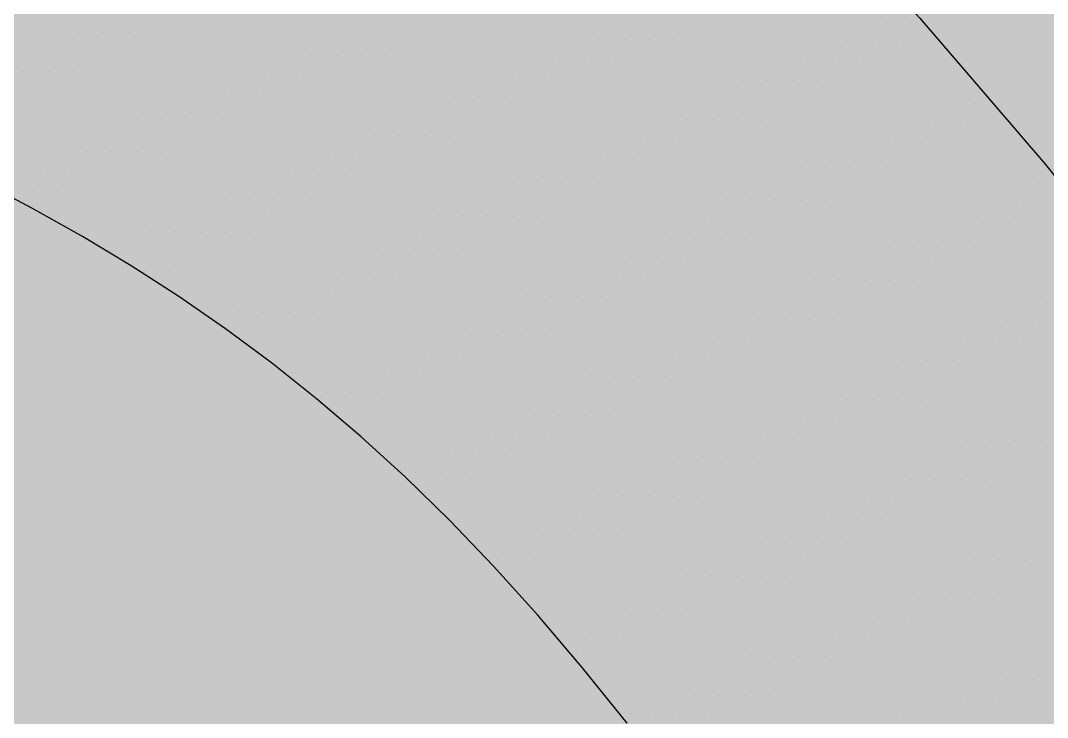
# Model space of a CAD drawing. Header units: millimetres. Extents: x -335 to 64136, y 248 to 109842.
# Drawn here: x 62518.278 to 62519.454, y 108436.953 to 108437.751 of the extents above; entities that cross this region are included whole.
import ezdxf

# ---------------------------------------------------------------- set-up
doc = ezdxf.new("R2010")
doc.units = ezdxf.units.MM
doc.header["$MEASUREMENT"] = 0
for name, color, linetype in [('colore lago', 131, 'Continuous'), ('LIN010CO', 2, 'Continuous'), ('LIN018CO', 6, 'Continuous')]:
    doc.layers.add(name, color=color, linetype=linetype)

# ---------------------------------------------------------------- blocks, each defined once
blk = doc.blocks.new('*X22')
at = {"color": 0}
for p, q in [((261.96925, 628.4849), (261.96925, 628.4849)), ((261.9756, 628.4849), (261.9756, 628.4849)), ((261.98195, 628.4849), (261.98195, 628.4849)), ((261.9883, 628.4849), (261.9883, 628.4849)), ((261.953375, 628.47855), (261.953375, 628.47855)), ((261.959725, 628.47855), (261.959725, 628.47855)), ((261.966075, 628.47855), (261.966075, 628.47855)), ((261.972425, 628.47855), (261.972425, 628.47855)), ((261.978775, 628.47855), (261.978775, 628.47855)), ((261.985125, 628.47855), (261.985125, 628.47855)), ((261.991475, 628.47855), (261.991475, 628.47855)), ((261.997825, 628.47855), (261.997825, 628.47855)), ((262.004175, 628.47855), (262.004175, 628.47855)), ((262.010525, 628.47855), (262.010525, 628.47855)), ((261.9375, 628.4722), (261.9375, 628.4722)), ((261.94385, 628.4722), (261.94385, 628.4722)), ((261.9502, 628.4722), (261.9502, 628.4722)), ((261.95655, 628.4722), (261.95655, 628.4722)), ((261.9629, 628.4722), (261.9629, 628.4722)), ((261.96925, 628.4722), (261.96925, 628.4722)), ((261.9756, 628.4722), (261.9756, 628.4722)), ((261.98195, 628.4722), (261.98195, 628.4722)), ((261.9883, 628.4722), (261.9883, 628.4722)), ((261.99465, 628.4722), (261.99465, 628.4722)), ((262.001, 628.4722), (262.001, 628.4722)), ((262.00735, 628.4722), (262.00735, 628.4722)), ((262.0137, 628.4722), (262.0137, 628.4722)), ((262.02005, 628.4722), (262.02005, 628.4722)), ((262.0264, 628.4722), (262.0264, 628.4722)), ((261.927975, 628.46585), (261.927975, 628.46585)), ((261.934325, 628.46585), (261.934325, 628.46585)), ((261.940675, 628.46585), (261.940675, 628.46585)), ((261.947025, 628.46585), (261.947025, 628.46585)), ((261.953375, 628.46585), (261.953375, 628.46585)), ((261.959725, 628.46585), (261.959725, 628.46585)), ((261.966075, 628.46585), (261.966075, 628.46585)), ((261.972425, 628.46585), (261.972425, 628.46585)), ((261.978775, 628.46585), (261.978775, 628.46585)), ((261.985125, 628.46585), (261.985125, 628.46585)), ((261.991475, 628.46585), (261.991475, 628.46585)), ((261.997825, 628.46585), (261.997825, 628.46585)), ((262.004175, 628.46585), (262.004175, 628.46585)), ((262.010525, 628.46585), (262.010525, 628.46585)), ((262.016875, 628.46585), (262.016875, 628.46585)), ((262.023225, 628.46585), (262.023225, 628.46585)), ((262.029575, 628.46585), (262.029575, 628.46585)), ((261.9121, 628.4595), (261.9121, 628.4595)), ((261.91845, 628.4595), (261.91845, 628.4595)), ((261.9248, 628.4595), (261.9248, 628.4595)), ((261.93115, 628.4595), (261.93115, 628.4595)), ((261.9375, 628.4595), (261.9375, 628.4595)), ((261.94385, 628.4595), (261.94385, 628.4595)), ((261.9502, 628.4595), (261.9502, 628.4595)), ((261.95655, 628.4595), (261.95655, 628.4595)), ((261.9629, 628.4595), (261.9629, 628.4595)), ((261.96925, 628.4595), (261.96925, 628.4595)), ((261.9756, 628.4595), (261.9756, 628.4595)), ((261.98195, 628.4595), (261.98195, 628.4595)), ((261.9883, 628.4595), (261.9883, 628.4595)), ((261.99465, 628.4595), (261.99465, 628.4595)), ((262.001, 628.4595), (262.001, 628.4595)), ((262.00735, 628.4595), (262.00735, 628.4595)), ((262.0137, 628.4595), (262.0137, 628.4595)), ((262.02005, 628.4595), (262.02005, 628.4595)), ((262.0264, 628.4595), (262.0264, 628.4595)), ((262.03275, 628.4595), (262.03275, 628.4595)), ((261.902575, 628.45315), (261.902575, 628.45315)), ((261.908925, 628.45315), (261.908925, 628.45315)), ((261.915275, 628.45315), (261.915275, 628.45315)), ((261.921625, 628.45315), (261.921625, 628.45315)), ((261.927975, 628.45315), (261.927975, 628.45315)), ((261.934325, 628.45315), (261.934325, 628.45315)), ((261.940675, 628.45315), (261.940675, 628.45315)), ((261.947025, 628.45315), (261.947025, 628.45315)), ((261.953375, 628.45315), (261.953375, 628.45315)), ((261.959725, 628.45315), (261.959725, 628.45315)), ((261.966075, 628.45315), (261.966075, 628.45315)), ((261.972425, 628.45315), (261.972425, 628.45315)), ((261.978775, 628.45315), (261.978775, 628.45315)), ((261.985125, 628.45315), (261.985125, 628.45315)), ((261.991475, 628.45315), (261.991475, 628.45315)), ((261.997825, 628.45315), (261.997825, 628.45315)), ((262.004175, 628.45315), (262.004175, 628.45315)), ((262.010525, 628.45315), (262.010525, 628.45315)), ((262.016875, 628.45315), (262.016875, 628.45315)), ((262.023225, 628.45315), (262.023225, 628.45315)), ((262.029575, 628.45315), (262.029575, 628.45315)), ((262.035925, 628.45315), (262.035925, 628.45315)), ((261.8867, 628.4468), (261.8867, 628.4468)), ((261.89305, 628.4468), (261.89305, 628.4468)), ((261.8994, 628.4468), (261.8994, 628.4468)), ((261.90575, 628.4468), (261.90575, 628.4468)), ((261.9121, 628.4468), (261.9121, 628.4468)), ((261.91845, 628.4468), (261.91845, 628.4468)), ((261.9248, 628.4468), (261.9248, 628.4468)), ((261.93115, 628.4468), (261.93115, 628.4468)), ((261.9375, 628.4468), (261.9375, 628.4468)), ((261.94385, 628.4468), (261.94385, 628.4468)), ((261.9502, 628.4468), (261.9502, 628.4468)), ((261.95655, 628.4468), (261.95655, 628.4468)), ((261.9629, 628.4468), (261.9629, 628.4468)), ((261.96925, 628.4468), (261.96925, 628.4468)), ((261.9756, 628.4468), (261.9756, 628.4468)), ((261.98195, 628.4468), (261.98195, 628.4468)), ((261.9883, 628.4468), (261.9883, 628.4468)), ((261.99465, 628.4468), (261.99465, 628.4468)), ((262.001, 628.4468), (262.001, 628.4468)), ((262.00735, 628.4468), (262.00735, 628.4468)), ((262.0137, 628.4468), (262.0137, 628.4468)), ((262.02005, 628.4468), (262.02005, 628.4468)), ((262.0264, 628.4468), (262.0264, 628.4468)), ((262.03275, 628.4468), (262.03275, 628.4468)), ((262.0391, 628.4468), (262.0391, 628.4468)), ((261.877175, 628.44045), (261.877175, 628.44045)), ((261.883525, 628.44045), (261.883525, 628.44045)), ((261.889875, 628.44045), (261.889875, 628.44045)), ((261.896225, 628.44045), (261.896225, 628.44045)), ((261.902575, 628.44045), (261.902575, 628.44045)), ((261.908925, 628.44045), (261.908925, 628.44045)), ((261.915275, 628.44045), (261.915275, 628.44045)), ((261.921625, 628.44045), (261.921625, 628.44045)), ((261.927975, 628.44045), (261.927975, 628.44045)), ((261.934325, 628.44045), (261.934325, 628.44045)), ((261.940675, 628.44045), (261.940675, 628.44045)), ((261.947025, 628.44045), (261.947025, 628.44045)), ((261.953375, 628.44045), (261.953375, 628.44045)), ((261.959725, 628.44045), (261.959725, 628.44045)), ((261.966075, 628.44045), (261.966075, 628.44045)), ((261.972425, 628.44045), (261.972425, 628.44045)), ((261.978775, 628.44045), (261.978775, 628.44045)), ((261.985125, 628.44045), (261.985125, 628.44045)), ((261.991475, 628.44045), (261.991475, 628.44045)), ((261.997825, 628.44045), (261.997825, 628.44045)), ((262.004175, 628.44045), (262.004175, 628.44045)), ((262.010525, 628.44045), (262.010525, 628.44045)), ((262.016875, 628.44045), (262.016875, 628.44045)), ((262.023225, 628.44045), (262.023225, 628.44045)), ((262.029575, 628.44045), (262.029575, 628.44045)), ((262.035925, 628.44045), (262.035925, 628.44045)), ((262.042275, 628.44045), (262.042275, 628.44045)), ((261.8613, 628.4341), (261.8613, 628.4341)), ((261.86765, 628.4341), (261.86765, 628.4341)), ((261.874, 628.4341), (261.874, 628.4341)), ((261.88035, 628.4341), (261.88035, 628.4341)), ((261.8867, 628.4341), (261.8867, 628.4341)), ((261.89305, 628.4341), (261.89305, 628.4341)), ((261.8994, 628.4341), (261.8994, 628.4341)), ((261.90575, 628.4341), (261.90575, 628.4341)), ((261.9121, 628.4341), (261.9121, 628.4341)), ((261.91845, 628.4341), (261.91845, 628.4341)), ((261.9248, 628.4341), (261.9248, 628.4341)), ((261.93115, 628.4341), (261.93115, 628.4341)), ((261.9375, 628.4341), (261.9375, 628.4341)), ((261.94385, 628.4341), (261.94385, 628.4341)), ((261.9502, 628.4341), (261.9502, 628.4341)), ((261.95655, 628.4341), (261.95655, 628.4341)), ((261.9629, 628.4341), (261.9629, 628.4341)), ((261.96925, 628.4341), (261.96925, 628.4341)), ((261.9756, 628.4341), (261.9756, 628.4341)), ((261.98195, 628.4341), (261.98195, 628.4341)), ((261.9883, 628.4341), (261.9883, 628.4341)), ((261.99465, 628.4341), (261.99465, 628.4341)), ((262.001, 628.4341), (262.001, 628.4341)), ((262.00735, 628.4341), (262.00735, 628.4341)), ((262.0137, 628.4341), (262.0137, 628.4341)), ((262.02005, 628.4341), (262.02005, 628.4341)), ((262.0264, 628.4341), (262.0264, 628.4341)), ((262.03275, 628.4341), (262.03275, 628.4341)), ((262.0391, 628.4341), (262.0391, 628.4341)), ((262.04545, 628.4341), (262.04545, 628.4341)), ((261.851775, 628.42775), (261.851775, 628.42775)), ((261.858125, 628.42775), (261.858125, 628.42775)), ((261.864475, 628.42775), (261.864475, 628.42775)), ((261.870825, 628.42775), (261.870825, 628.42775)), ((261.877175, 628.42775), (261.877175, 628.42775)), ((261.883525, 628.42775), (261.883525, 628.42775)), ((261.889875, 628.42775), (261.889875, 628.42775)), ((261.896225, 628.42775), (261.896225, 628.42775)), ((261.902575, 628.42775), (261.902575, 628.42775)), ((261.908925, 628.42775), (261.908925, 628.42775)), ((261.915275, 628.42775), (261.915275, 628.42775)), ((261.921625, 628.42775), (261.921625, 628.42775)), ((261.927975, 628.42775), (261.927975, 628.42775)), ((261.934325, 628.42775), (261.934325, 628.42775)), ((261.940675, 628.42775), (261.940675, 628.42775)), ((261.947025, 628.42775), (261.947025, 628.42775)), ((261.953375, 628.42775), (261.953375, 628.42775)), ((261.959725, 628.42775), (261.959725, 628.42775)), ((261.966075, 628.42775), (261.966075, 628.42775)), ((261.972425, 628.42775), (261.972425, 628.42775)), ((261.978775, 628.42775), (261.978775, 628.42775)), ((261.985125, 628.42775), (261.985125, 628.42775)), ((261.991475, 628.42775), (261.991475, 628.42775)), ((261.997825, 628.42775), (261.997825, 628.42775)), ((262.004175, 628.42775), (262.004175, 628.42775)), ((262.010525, 628.42775), (262.010525, 628.42775)), ((262.016875, 628.42775), (262.016875, 628.42775)), ((262.023225, 628.42775), (262.023225, 628.42775)), ((262.029575, 628.42775), (262.029575, 628.42775)), ((262.035925, 628.42775), (262.035925, 628.42775)), ((262.042275, 628.42775), (262.042275, 628.42775)), ((262.048625, 628.42775), (262.048625, 628.42775)), ((261.8359, 628.4214), (261.8359, 628.4214)), ((261.84225, 628.4214), (261.84225, 628.4214)), ((261.8486, 628.4214), (261.8486, 628.4214)), ((261.85495, 628.4214), (261.85495, 628.4214)), ((261.8613, 628.4214), (261.8613, 628.4214)), ((261.86765, 628.4214), (261.86765, 628.4214)), ((261.874, 628.4214), (261.874, 628.4214)), ((261.88035, 628.4214), (261.88035, 628.4214)), ((261.8867, 628.4214), (261.8867, 628.4214)), ((261.89305, 628.4214), (261.89305, 628.4214)), ((261.8994, 628.4214), (261.8994, 628.4214)), ((261.90575, 628.4214), (261.90575, 628.4214)), ((261.9121, 628.4214), (261.9121, 628.4214)), ((261.91845, 628.4214), (261.91845, 628.4214)), ((261.9248, 628.4214), (261.9248, 628.4214)), ((261.93115, 628.4214), (261.93115, 628.4214)), ((261.9375, 628.4214), (261.9375, 628.4214)), ((261.94385, 628.4214), (261.94385, 628.4214)), ((261.9502, 628.4214), (261.9502, 628.4214)), ((261.95655, 628.4214), (261.95655, 628.4214)), ((261.9629, 628.4214), (261.9629, 628.4214)), ((261.96925, 628.4214), (261.96925, 628.4214)), ((261.9756, 628.4214), (261.9756, 628.4214)), ((261.98195, 628.4214), (261.98195, 628.4214)), ((261.9883, 628.4214), (261.9883, 628.4214)), ((261.99465, 628.4214), (261.99465, 628.4214)), ((262.001, 628.4214), (262.001, 628.4214)), ((262.00735, 628.4214), (262.00735, 628.4214)), ((262.0137, 628.4214), (262.0137, 628.4214)), ((262.02005, 628.4214), (262.02005, 628.4214)), ((262.0264, 628.4214), (262.0264, 628.4214)), ((262.03275, 628.4214), (262.03275, 628.4214)), ((262.0391, 628.4214), (262.0391, 628.4214)), ((262.04545, 628.4214), (262.04545, 628.4214)), ((261.839075, 628.41505), (261.839075, 628.41505)), ((261.845425, 628.41505), (261.845425, 628.41505)), ((261.851775, 628.41505), (261.851775, 628.41505)), ((261.858125, 628.41505), (261.858125, 628.41505)), ((261.864475, 628.41505), (261.864475, 628.41505)), ((261.870825, 628.41505), (261.870825, 628.41505)), ((261.877175, 628.41505), (261.877175, 628.41505)), ((261.883525, 628.41505), (261.883525, 628.41505)), ((261.889875, 628.41505), (261.889875, 628.41505)), ((261.896225, 628.41505), (261.896225, 628.41505)), ((261.902575, 628.41505), (261.902575, 628.41505)), ((261.908925, 628.41505), (261.908925, 628.41505)), ((261.915275, 628.41505), (261.915275, 628.41505)), ((261.921625, 628.41505), (261.921625, 628.41505)), ((261.927975, 628.41505), (261.927975, 628.41505)), ((261.934325, 628.41505), (261.934325, 628.41505)), ((261.940675, 628.41505), (261.940675, 628.41505)), ((261.947025, 628.41505), (261.947025, 628.41505)), ((261.953375, 628.41505), (261.953375, 628.41505)), ((261.959725, 628.41505), (261.959725, 628.41505)), ((261.966075, 628.41505), (261.966075, 628.41505)), ((261.972425, 628.41505), (261.972425, 628.41505)), ((261.978775, 628.41505), (261.978775, 628.41505)), ((261.985125, 628.41505), (261.985125, 628.41505)), ((261.991475, 628.41505), (261.991475, 628.41505)), ((261.997825, 628.41505), (261.997825, 628.41505)), ((262.004175, 628.41505), (262.004175, 628.41505)), ((262.010525, 628.41505), (262.010525, 628.41505)), ((262.016875, 628.41505), (262.016875, 628.41505)), ((262.023225, 628.41505), (262.023225, 628.41505)), ((262.029575, 628.41505), (262.029575, 628.41505)), ((262.035925, 628.41505), (262.035925, 628.41505)), ((262.042275, 628.41505), (262.042275, 628.41505)), ((262.048625, 628.41505), (262.048625, 628.41505)), ((261.84225, 628.4087), (261.84225, 628.4087)), ((261.8486, 628.4087), (261.8486, 628.4087)), ((261.85495, 628.4087), (261.85495, 628.4087)), ((261.8613, 628.4087), (261.8613, 628.4087)), ((261.86765, 628.4087), (261.86765, 628.4087)), ((261.874, 628.4087), (261.874, 628.4087)), ((261.88035, 628.4087), (261.88035, 628.4087)), ((261.8867, 628.4087), (261.8867, 628.4087)), ((261.89305, 628.4087), (261.89305, 628.4087)), ((261.8994, 628.4087), (261.8994, 628.4087)), ((261.90575, 628.4087), (261.90575, 628.4087)), ((261.9121, 628.4087), (261.9121, 628.4087)), ((261.91845, 628.4087), (261.91845, 628.4087)), ((261.9248, 628.4087), (261.9248, 628.4087)), ((261.93115, 628.4087), (261.93115, 628.4087)), ((261.9375, 628.4087), (261.9375, 628.4087)), ((261.94385, 628.4087), (261.94385, 628.4087)), ((261.9502, 628.4087), (261.9502, 628.4087)), ((261.95655, 628.4087), (261.95655, 628.4087)), ((261.9629, 628.4087), (261.9629, 628.4087)), ((261.96925, 628.4087), (261.96925, 628.4087)), ((261.9756, 628.4087), (261.9756, 628.4087)), ((261.98195, 628.4087), (261.98195, 628.4087)), ((261.9883, 628.4087), (261.9883, 628.4087)), ((261.99465, 628.4087), (261.99465, 628.4087)), ((262.001, 628.4087), (262.001, 628.4087)), ((262.00735, 628.4087), (262.00735, 628.4087)), ((262.0137, 628.4087), (262.0137, 628.4087)), ((262.02005, 628.4087), (262.02005, 628.4087)), ((262.0264, 628.4087), (262.0264, 628.4087)), ((262.03275, 628.4087), (262.03275, 628.4087)), ((262.0391, 628.4087), (262.0391, 628.4087)), ((262.04545, 628.4087), (262.04545, 628.4087)), ((262.0518, 628.4087), (262.0518, 628.4087)), ((261.845425, 628.40235), (261.845425, 628.40235)), ((261.851775, 628.40235), (261.851775, 628.40235)), ((261.858125, 628.40235), (261.858125, 628.40235)), ((261.864475, 628.40235), (261.864475, 628.40235)), ((261.870825, 628.40235), (261.870825, 628.40235)), ((261.877175, 628.40235), (261.877175, 628.40235)), ((261.883525, 628.40235), (261.883525, 628.40235)), ((261.889875, 628.40235), (261.889875, 628.40235)), ((261.896225, 628.40235), (261.896225, 628.40235)), ((261.902575, 628.40235), (261.902575, 628.40235)), ((261.908925, 628.40235), (261.908925, 628.40235)), ((261.915275, 628.40235), (261.915275, 628.40235)), ((261.921625, 628.40235), (261.921625, 628.40235)), ((261.927975, 628.40235), (261.927975, 628.40235)), ((261.934325, 628.40235), (261.934325, 628.40235)), ((261.940675, 628.40235), (261.940675, 628.40235)), ((261.947025, 628.40235), (261.947025, 628.40235)), ((261.953375, 628.40235), (261.953375, 628.40235)), ((261.959725, 628.40235), (261.959725, 628.40235)), ((261.966075, 628.40235), (261.966075, 628.40235)), ((261.972425, 628.40235), (261.972425, 628.40235)), ((261.978775, 628.40235), (261.978775, 628.40235)), ((261.985125, 628.40235), (261.985125, 628.40235)), ((261.991475, 628.40235), (261.991475, 628.40235)), ((261.997825, 628.40235), (261.997825, 628.40235)), ((262.004175, 628.40235), (262.004175, 628.40235)), ((262.010525, 628.40235), (262.010525, 628.40235)), ((262.016875, 628.40235), (262.016875, 628.40235)), ((262.023225, 628.40235), (262.023225, 628.40235)), ((262.029575, 628.40235), (262.029575, 628.40235)), ((262.035925, 628.40235), (262.035925, 628.40235)), ((262.042275, 628.40235), (262.042275, 628.40235)), ((262.048625, 628.40235), (262.048625, 628.40235)), ((262.054975, 628.40235), (262.054975, 628.40235)), ((261.8486, 628.396), (261.8486, 628.396)), ((261.85495, 628.396), (261.85495, 628.396)), ((261.8613, 628.396), (261.8613, 628.396)), ((261.86765, 628.396), (261.86765, 628.396)), ((261.874, 628.396), (261.874, 628.396)), ((261.88035, 628.396), (261.88035, 628.396)), ((261.8867, 628.396), (261.8867, 628.396)), ((261.89305, 628.396), (261.89305, 628.396)), ((261.8994, 628.396), (261.8994, 628.396)), ((261.90575, 628.396), (261.90575, 628.396)), ((261.9121, 628.396), (261.9121, 628.396)), ((261.91845, 628.396), (261.91845, 628.396)), ((261.9248, 628.396), (261.9248, 628.396)), ((261.93115, 628.396), (261.93115, 628.396)), ((261.9375, 628.396), (261.9375, 628.396)), ((261.94385, 628.396), (261.94385, 628.396)), ((261.9502, 628.396), (261.9502, 628.396)), ((261.95655, 628.396), (261.95655, 628.396)), ((261.9629, 628.396), (261.9629, 628.396)), ((261.96925, 628.396), (261.96925, 628.396)), ((261.9756, 628.396), (261.9756, 628.396)), ((261.98195, 628.396), (261.98195, 628.396)), ((261.9883, 628.396), (261.9883, 628.396)), ((261.99465, 628.396), (261.99465, 628.396)), ((262.001, 628.396), (262.001, 628.396)), ((262.00735, 628.396), (262.00735, 628.396)), ((262.0137, 628.396), (262.0137, 628.396)), ((262.02005, 628.396), (262.02005, 628.396)), ((262.0264, 628.396), (262.0264, 628.396)), ((262.03275, 628.396), (262.03275, 628.396)), ((262.0391, 628.396), (262.0391, 628.396)), ((262.04545, 628.396), (262.04545, 628.396)), ((262.0518, 628.396), (262.0518, 628.396)), ((262.05815, 628.396), (262.05815, 628.396)), ((261.851775, 628.38965), (261.851775, 628.38965)), ((261.858125, 628.38965), (261.858125, 628.38965)), ((261.864475, 628.38965), (261.864475, 628.38965)), ((261.870825, 628.38965), (261.870825, 628.38965)), ((261.877175, 628.38965), (261.877175, 628.38965)), ((261.883525, 628.38965), (261.883525, 628.38965)), ((261.889875, 628.38965), (261.889875, 628.38965)), ((261.896225, 628.38965), (261.896225, 628.38965)), ((261.902575, 628.38965), (261.902575, 628.38965)), ((261.908925, 628.38965), (261.908925, 628.38965)), ((261.915275, 628.38965), (261.915275, 628.38965)), ((261.921625, 628.38965), (261.921625, 628.38965)), ((261.927975, 628.38965), (261.927975, 628.38965)), ((261.934325, 628.38965), (261.934325, 628.38965)), ((261.940675, 628.38965), (261.940675, 628.38965)), ((261.947025, 628.38965), (261.947025, 628.38965)), ((261.953375, 628.38965), (261.953375, 628.38965)), ((261.959725, 628.38965), (261.959725, 628.38965)), ((261.966075, 628.38965), (261.966075, 628.38965)), ((261.972425, 628.38965), (261.972425, 628.38965)), ((261.978775, 628.38965), (261.978775, 628.38965)), ((261.985125, 628.38965), (261.985125, 628.38965)), ((261.991475, 628.38965), (261.991475, 628.38965)), ((261.997825, 628.38965), (261.997825, 628.38965)), ((262.004175, 628.38965), (262.004175, 628.38965)), ((262.010525, 628.38965), (262.010525, 628.38965)), ((262.016875, 628.38965), (262.016875, 628.38965)), ((262.023225, 628.38965), (262.023225, 628.38965)), ((262.029575, 628.38965), (262.029575, 628.38965)), ((262.035925, 628.38965), (262.035925, 628.38965)), ((262.042275, 628.38965), (262.042275, 628.38965)), ((262.048625, 628.38965), (262.048625, 628.38965)), ((262.054975, 628.38965), (262.054975, 628.38965)), ((262.061325, 628.38965), (262.061325, 628.38965)), ((261.8486, 628.3833), (261.8486, 628.3833)), ((261.85495, 628.3833), (261.85495, 628.3833)), ((261.8613, 628.3833), (261.8613, 628.3833)), ((261.86765, 628.3833), (261.86765, 628.3833)), ((261.874, 628.3833), (261.874, 628.3833)), ((261.88035, 628.3833), (261.88035, 628.3833)), ((261.8867, 628.3833), (261.8867, 628.3833)), ((261.89305, 628.3833), (261.89305, 628.3833)), ((261.8994, 628.3833), (261.8994, 628.3833)), ((261.90575, 628.3833), (261.90575, 628.3833)), ((261.9121, 628.3833), (261.9121, 628.3833)), ((261.91845, 628.3833), (261.91845, 628.3833)), ((261.9248, 628.3833), (261.9248, 628.3833)), ((261.93115, 628.3833), (261.93115, 628.3833)), ((261.9375, 628.3833), (261.9375, 628.3833)), ((261.94385, 628.3833), (261.94385, 628.3833)), ((261.9502, 628.3833), (261.9502, 628.3833)), ((261.95655, 628.3833), (261.95655, 628.3833)), ((261.9629, 628.3833), (261.9629, 628.3833)), ((261.96925, 628.3833), (261.96925, 628.3833)), ((261.9756, 628.3833), (261.9756, 628.3833)), ((261.98195, 628.3833), (261.98195, 628.3833)), ((261.9883, 628.3833), (261.9883, 628.3833)), ((261.99465, 628.3833), (261.99465, 628.3833)), ((262.001, 628.3833), (262.001, 628.3833)), ((262.00735, 628.3833), (262.00735, 628.3833)), ((262.0137, 628.3833), (262.0137, 628.3833)), ((262.02005, 628.3833), (262.02005, 628.3833)), ((262.0264, 628.3833), (262.0264, 628.3833)), ((262.03275, 628.3833), (262.03275, 628.3833)), ((262.0391, 628.3833), (262.0391, 628.3833)), ((262.04545, 628.3833), (262.04545, 628.3833)), ((262.0518, 628.3833), (262.0518, 628.3833)), ((262.05815, 628.3833), (262.05815, 628.3833)), ((262.0645, 628.3833), (262.0645, 628.3833)), ((261.851775, 628.37695), (261.851775, 628.37695)), ((261.858125, 628.37695), (261.858125, 628.37695)), ((261.864475, 628.37695), (261.864475, 628.37695)), ((261.870825, 628.37695), (261.870825, 628.37695)), ((261.877175, 628.37695), (261.877175, 628.37695)), ((261.883525, 628.37695), (261.883525, 628.37695)), ((261.889875, 628.37695), (261.889875, 628.37695)), ((261.896225, 628.37695), (261.896225, 628.37695)), ((261.902575, 628.37695), (261.902575, 628.37695)), ((261.908925, 628.37695), (261.908925, 628.37695)), ((261.915275, 628.37695), (261.915275, 628.37695)), ((261.921625, 628.37695), (261.921625, 628.37695)), ((261.927975, 628.37695), (261.927975, 628.37695)), ((261.934325, 628.37695), (261.934325, 628.37695)), ((261.940675, 628.37695), (261.940675, 628.37695)), ((261.947025, 628.37695), (261.947025, 628.37695)), ((261.953375, 628.37695), (261.953375, 628.37695)), ((261.959725, 628.37695), (261.959725, 628.37695)), ((261.966075, 628.37695), (261.966075, 628.37695)), ((261.972425, 628.37695), (261.972425, 628.37695)), ((261.978775, 628.37695), (261.978775, 628.37695)), ((261.985125, 628.37695), (261.985125, 628.37695)), ((261.991475, 628.37695), (261.991475, 628.37695)), ((261.997825, 628.37695), (261.997825, 628.37695)), ((262.004175, 628.37695), (262.004175, 628.37695)), ((262.010525, 628.37695), (262.010525, 628.37695)), ((262.016875, 628.37695), (262.016875, 628.37695)), ((262.023225, 628.37695), (262.023225, 628.37695)), ((262.029575, 628.37695), (262.029575, 628.37695)), ((262.035925, 628.37695), (262.035925, 628.37695)), ((262.042275, 628.37695), (262.042275, 628.37695)), ((262.048625, 628.37695), (262.048625, 628.37695)), ((262.054975, 628.37695), (262.054975, 628.37695)), ((262.061325, 628.37695), (262.061325, 628.37695)), ((262.067675, 628.37695), (262.067675, 628.37695)), ((261.85495, 628.3706), (261.85495, 628.3706)), ((261.8613, 628.3706), (261.8613, 628.3706)), ((261.86765, 628.3706), (261.86765, 628.3706)), ((261.874, 628.3706), (261.874, 628.3706)), ((261.88035, 628.3706), (261.88035, 628.3706)), ((261.8867, 628.3706), (261.8867, 628.3706)), ((261.89305, 628.3706), (261.89305, 628.3706)), ((261.8994, 628.3706), (261.8994, 628.3706)), ((261.90575, 628.3706), (261.90575, 628.3706)), ((261.9121, 628.3706), (261.9121, 628.3706)), ((261.91845, 628.3706), (261.91845, 628.3706)), ((261.9248, 628.3706), (261.9248, 628.3706)), ((261.93115, 628.3706), (261.93115, 628.3706)), ((261.9375, 628.3706), (261.9375, 628.3706)), ((261.94385, 628.3706), (261.94385, 628.3706)), ((261.9502, 628.3706), (261.9502, 628.3706)), ((261.95655, 628.3706), (261.95655, 628.3706)), ((261.9629, 628.3706), (261.9629, 628.3706)), ((261.96925, 628.3706), (261.96925, 628.3706)), ((261.9756, 628.3706), (261.9756, 628.3706)), ((261.98195, 628.3706), (261.98195, 628.3706)), ((261.9883, 628.3706), (261.9883, 628.3706)), ((261.99465, 628.3706), (261.99465, 628.3706)), ((262.001, 628.3706), (262.001, 628.3706)), ((262.00735, 628.3706), (262.00735, 628.3706)), ((262.0137, 628.3706), (262.0137, 628.3706)), ((262.02005, 628.3706), (262.02005, 628.3706)), ((262.0264, 628.3706), (262.0264, 628.3706)), ((262.03275, 628.3706), (262.03275, 628.3706)), ((262.0391, 628.3706), (262.0391, 628.3706)), ((262.04545, 628.3706), (262.04545, 628.3706)), ((262.0518, 628.3706), (262.0518, 628.3706)), ((262.05815, 628.3706), (262.05815, 628.3706)), ((262.0645, 628.3706), (262.0645, 628.3706)), ((262.07085, 628.3706), (262.07085, 628.3706)), ((261.858125, 628.36425), (261.858125, 628.36425)), ((261.864475, 628.36425), (261.864475, 628.36425)), ((261.870825, 628.36425), (261.870825, 628.36425)), ((261.877175, 628.36425), (261.877175, 628.36425)), ((261.883525, 628.36425), (261.883525, 628.36425)), ((261.889875, 628.36425), (261.889875, 628.36425)), ((261.896225, 628.36425), (261.896225, 628.36425)), ((261.902575, 628.36425), (261.902575, 628.36425)), ((261.908925, 628.36425), (261.908925, 628.36425)), ((261.915275, 628.36425), (261.915275, 628.36425)), ((261.921625, 628.36425), (261.921625, 628.36425)), ((261.927975, 628.36425), (261.927975, 628.36425)), ((261.934325, 628.36425), (261.934325, 628.36425)), ((261.940675, 628.36425), (261.940675, 628.36425)), ((261.947025, 628.36425), (261.947025, 628.36425)), ((261.953375, 628.36425), (261.953375, 628.36425)), ((261.959725, 628.36425), (261.959725, 628.36425)), ((261.966075, 628.36425), (261.966075, 628.36425)), ((261.972425, 628.36425), (261.972425, 628.36425)), ((261.978775, 628.36425), (261.978775, 628.36425)), ((261.985125, 628.36425), (261.985125, 628.36425)), ((261.991475, 628.36425), (261.991475, 628.36425)), ((261.997825, 628.36425), (261.997825, 628.36425)), ((262.004175, 628.36425), (262.004175, 628.36425)), ((262.010525, 628.36425), (262.010525, 628.36425)), ((262.016875, 628.36425), (262.016875, 628.36425)), ((262.023225, 628.36425), (262.023225, 628.36425)), ((262.029575, 628.36425), (262.029575, 628.36425)), ((262.035925, 628.36425), (262.035925, 628.36425)), ((262.042275, 628.36425), (262.042275, 628.36425)), ((262.048625, 628.36425), (262.048625, 628.36425)), ((262.054975, 628.36425), (262.054975, 628.36425)), ((262.061325, 628.36425), (262.061325, 628.36425)), ((262.067675, 628.36425), (262.067675, 628.36425)), ((262.074025, 628.36425), (262.074025, 628.36425)), ((261.8613, 628.3579), (261.8613, 628.3579)), ((261.86765, 628.3579), (261.86765, 628.3579)), ((261.874, 628.3579), (261.874, 628.3579)), ((261.88035, 628.3579), (261.88035, 628.3579)), ((261.8867, 628.3579), (261.8867, 628.3579)), ((261.89305, 628.3579), (261.89305, 628.3579)), ((261.8994, 628.3579), (261.8994, 628.3579)), ((261.90575, 628.3579), (261.90575, 628.3579)), ((261.9121, 628.3579), (261.9121, 628.3579)), ((261.91845, 628.3579), (261.91845, 628.3579)), ((261.9248, 628.3579), (261.9248, 628.3579)), ((261.93115, 628.3579), (261.93115, 628.3579)), ((261.9375, 628.3579), (261.9375, 628.3579)), ((261.94385, 628.3579), (261.94385, 628.3579)), ((261.9502, 628.3579), (261.9502, 628.3579)), ((261.95655, 628.3579), (261.95655, 628.3579)), ((261.9629, 628.3579), (261.9629, 628.3579)), ((261.96925, 628.3579), (261.96925, 628.3579)), ((261.9756, 628.3579), (261.9756, 628.3579)), ((261.98195, 628.3579), (261.98195, 628.3579)), ((261.9883, 628.3579), (261.9883, 628.3579)), ((261.99465, 628.3579), (261.99465, 628.3579)), ((262.001, 628.3579), (262.001, 628.3579)), ((262.00735, 628.3579), (262.00735, 628.3579)), ((262.0137, 628.3579), (262.0137, 628.3579)), ((262.02005, 628.3579), (262.02005, 628.3579)), ((262.0264, 628.3579), (262.0264, 628.3579)), ((262.03275, 628.3579), (262.03275, 628.3579)), ((262.0391, 628.3579), (262.0391, 628.3579)), ((262.04545, 628.3579), (262.04545, 628.3579)), ((262.0518, 628.3579), (262.0518, 628.3579)), ((262.05815, 628.3579), (262.05815, 628.3579)), ((262.0645, 628.3579), (262.0645, 628.3579)), ((262.07085, 628.3579), (262.07085, 628.3579)), ((262.0772, 628.3579), (262.0772, 628.3579)), ((261.864475, 628.35155), (261.864475, 628.35155)), ((261.870825, 628.35155), (261.870825, 628.35155)), ((261.877175, 628.35155), (261.877175, 628.35155)), ((261.883525, 628.35155), (261.883525, 628.35155)), ((261.889875, 628.35155), (261.889875, 628.35155)), ((261.896225, 628.35155), (261.896225, 628.35155)), ((261.902575, 628.35155), (261.902575, 628.35155)), ((261.908925, 628.35155), (261.908925, 628.35155)), ((261.915275, 628.35155), (261.915275, 628.35155)), ((261.921625, 628.35155), (261.921625, 628.35155)), ((261.927975, 628.35155), (261.927975, 628.35155)), ((261.934325, 628.35155), (261.934325, 628.35155)), ((261.940675, 628.35155), (261.940675, 628.35155)), ((261.947025, 628.35155), (261.947025, 628.35155)), ((261.953375, 628.35155), (261.953375, 628.35155)), ((261.959725, 628.35155), (261.959725, 628.35155)), ((261.966075, 628.35155), (261.966075, 628.35155)), ((261.972425, 628.35155), (261.972425, 628.35155)), ((261.978775, 628.35155), (261.978775, 628.35155)), ((261.985125, 628.35155), (261.985125, 628.35155)), ((261.991475, 628.35155), (261.991475, 628.35155)), ((261.997825, 628.35155), (261.997825, 628.35155)), ((262.004175, 628.35155), (262.004175, 628.35155)), ((262.010525, 628.35155), (262.010525, 628.35155)), ((262.016875, 628.35155), (262.016875, 628.35155)), ((262.023225, 628.35155), (262.023225, 628.35155)), ((262.029575, 628.35155), (262.029575, 628.35155)), ((262.035925, 628.35155), (262.035925, 628.35155)), ((262.042275, 628.35155), (262.042275, 628.35155)), ((262.048625, 628.35155), (262.048625, 628.35155)), ((262.054975, 628.35155), (262.054975, 628.35155)), ((262.061325, 628.35155), (262.061325, 628.35155)), ((262.067675, 628.35155), (262.067675, 628.35155)), ((262.074025, 628.35155), (262.074025, 628.35155)), ((262.080375, 628.35155), (262.080375, 628.35155)), ((261.86765, 628.3452), (261.86765, 628.3452)), ((261.874, 628.3452), (261.874, 628.3452)), ((261.88035, 628.3452), (261.88035, 628.3452)), ((261.8867, 628.3452), (261.8867, 628.3452)), ((261.89305, 628.3452), (261.89305, 628.3452)), ((261.8994, 628.3452), (261.8994, 628.3452)), ((261.90575, 628.3452), (261.90575, 628.3452)), ((261.9121, 628.3452), (261.9121, 628.3452)), ((261.91845, 628.3452), (261.91845, 628.3452)), ((261.9248, 628.3452), (261.9248, 628.3452)), ((261.93115, 628.3452), (261.93115, 628.3452)), ((261.9375, 628.3452), (261.9375, 628.3452)), ((261.94385, 628.3452), (261.94385, 628.3452)), ((261.9502, 628.3452), (261.9502, 628.3452)), ((261.95655, 628.3452), (261.95655, 628.3452)), ((261.9629, 628.3452), (261.9629, 628.3452)), ((261.96925, 628.3452), (261.96925, 628.3452)), ((261.9756, 628.3452), (261.9756, 628.3452)), ((261.98195, 628.3452), (261.98195, 628.3452)), ((261.9883, 628.3452), (261.9883, 628.3452)), ((261.99465, 628.3452), (261.99465, 628.3452)), ((262.001, 628.3452), (262.001, 628.3452)), ((262.00735, 628.3452), (262.00735, 628.3452)), ((262.0137, 628.3452), (262.0137, 628.3452)), ((262.02005, 628.3452), (262.02005, 628.3452)), ((262.0264, 628.3452), (262.0264, 628.3452)), ((262.03275, 628.3452), (262.03275, 628.3452)), ((262.0391, 628.3452), (262.0391, 628.3452)), ((262.04545, 628.3452), (262.04545, 628.3452)), ((262.0518, 628.3452), (262.0518, 628.3452)), ((262.05815, 628.3452), (262.05815, 628.3452)), ((262.0645, 628.3452), (262.0645, 628.3452)), ((262.07085, 628.3452), (262.07085, 628.3452)), ((262.0772, 628.3452), (262.0772, 628.3452)), ((262.08355, 628.3452), (262.08355, 628.3452)), ((261.870825, 628.33885), (261.870825, 628.33885)), ((261.877175, 628.33885), (261.877175, 628.33885)), ((261.883525, 628.33885), (261.883525, 628.33885)), ((261.889875, 628.33885), (261.889875, 628.33885)), ((261.896225, 628.33885), (261.896225, 628.33885)), ((261.902575, 628.33885), (261.902575, 628.33885)), ((261.908925, 628.33885), (261.908925, 628.33885)), ((261.915275, 628.33885), (261.915275, 628.33885)), ((261.921625, 628.33885), (261.921625, 628.33885)), ((261.927975, 628.33885), (261.927975, 628.33885)), ((261.934325, 628.33885), (261.934325, 628.33885)), ((261.940675, 628.33885), (261.940675, 628.33885)), ((261.947025, 628.33885), (261.947025, 628.33885)), ((261.953375, 628.33885), (261.953375, 628.33885)), ((261.959725, 628.33885), (261.959725, 628.33885)), ((261.966075, 628.33885), (261.966075, 628.33885)), ((261.972425, 628.33885), (261.972425, 628.33885)), ((261.978775, 628.33885), (261.978775, 628.33885)), ((261.985125, 628.33885), (261.985125, 628.33885)), ((261.991475, 628.33885), (261.991475, 628.33885)), ((261.997825, 628.33885), (261.997825, 628.33885)), ((262.004175, 628.33885), (262.004175, 628.33885)), ((262.010525, 628.33885), (262.010525, 628.33885)), ((262.016875, 628.33885), (262.016875, 628.33885)), ((262.023225, 628.33885), (262.023225, 628.33885)), ((262.029575, 628.33885), (262.029575, 628.33885)), ((262.035925, 628.33885), (262.035925, 628.33885)), ((262.042275, 628.33885), (262.042275, 628.33885)), ((262.048625, 628.33885), (262.048625, 628.33885)), ((262.054975, 628.33885), (262.054975, 628.33885)), ((262.061325, 628.33885), (262.061325, 628.33885)), ((262.067675, 628.33885), (262.067675, 628.33885)), ((262.074025, 628.33885), (262.074025, 628.33885)), ((262.080375, 628.33885), (262.080375, 628.33885)), ((262.086725, 628.33885), (262.086725, 628.33885)), ((261.874, 628.3325), (261.874, 628.3325)), ((261.88035, 628.3325), (261.88035, 628.3325)), ((261.8867, 628.3325), (261.8867, 628.3325)), ((261.89305, 628.3325), (261.89305, 628.3325)), ((261.8994, 628.3325), (261.8994, 628.3325)), ((261.90575, 628.3325), (261.90575, 628.3325)), ((261.9121, 628.3325), (261.9121, 628.3325)), ((261.91845, 628.3325), (261.91845, 628.3325)), ((261.9248, 628.3325), (261.9248, 628.3325)), ((261.93115, 628.3325), (261.93115, 628.3325)), ((261.9375, 628.3325), (261.9375, 628.3325)), ((261.94385, 628.3325), (261.94385, 628.3325)), ((261.9502, 628.3325), (261.9502, 628.3325)), ((261.95655, 628.3325), (261.95655, 628.3325)), ((261.9629, 628.3325), (261.9629, 628.3325)), ((261.96925, 628.3325), (261.96925, 628.3325)), ((261.9756, 628.3325), (261.9756, 628.3325)), ((261.98195, 628.3325), (261.98195, 628.3325)), ((261.9883, 628.3325), (261.9883, 628.3325)), ((261.99465, 628.3325), (261.99465, 628.3325)), ((262.001, 628.3325), (262.001, 628.3325)), ((262.00735, 628.3325), (262.00735, 628.3325)), ((262.0137, 628.3325), (262.0137, 628.3325)), ((262.02005, 628.3325), (262.02005, 628.3325)), ((262.0264, 628.3325), (262.0264, 628.3325)), ((262.03275, 628.3325), (262.03275, 628.3325)), ((262.0391, 628.3325), (262.0391, 628.3325)), ((262.04545, 628.3325), (262.04545, 628.3325)), ((262.0518, 628.3325), (262.0518, 628.3325)), ((262.05815, 628.3325), (262.05815, 628.3325)), ((262.0645, 628.3325), (262.0645, 628.3325)), ((262.07085, 628.3325), (262.07085, 628.3325)), ((262.0772, 628.3325), (262.0772, 628.3325)), ((262.08355, 628.3325), (262.08355, 628.3325)), ((262.0899, 628.3325), (262.0899, 628.3325)), ((261.877175, 628.32615), (261.877175, 628.32615)), ((261.883525, 628.32615), (261.883525, 628.32615)), ((261.889875, 628.32615), (261.889875, 628.32615)), ((261.896225, 628.32615), (261.896225, 628.32615)), ((261.902575, 628.32615), (261.902575, 628.32615)), ((261.908925, 628.32615), (261.908925, 628.32615)), ((261.915275, 628.32615), (261.915275, 628.32615)), ((261.921625, 628.32615), (261.921625, 628.32615)), ((261.927975, 628.32615), (261.927975, 628.32615)), ((261.934325, 628.32615), (261.934325, 628.32615)), ((261.940675, 628.32615), (261.940675, 628.32615)), ((261.947025, 628.32615), (261.947025, 628.32615)), ((261.953375, 628.32615), (261.953375, 628.32615)), ((261.959725, 628.32615), (261.959725, 628.32615)), ((261.966075, 628.32615), (261.966075, 628.32615)), ((261.972425, 628.32615), (261.972425, 628.32615)), ((261.978775, 628.32615), (261.978775, 628.32615)), ((261.985125, 628.32615), (261.985125, 628.32615)), ((261.991475, 628.32615), (261.991475, 628.32615)), ((261.997825, 628.32615), (261.997825, 628.32615)), ((262.004175, 628.32615), (262.004175, 628.32615)), ((262.010525, 628.32615), (262.010525, 628.32615)), ((262.016875, 628.32615), (262.016875, 628.32615)), ((262.023225, 628.32615), (262.023225, 628.32615)), ((262.029575, 628.32615), (262.029575, 628.32615)), ((262.035925, 628.32615), (262.035925, 628.32615)), ((262.042275, 628.32615), (262.042275, 628.32615)), ((262.048625, 628.32615), (262.048625, 628.32615)), ((262.054975, 628.32615), (262.054975, 628.32615)), ((262.061325, 628.32615), (262.061325, 628.32615)), ((262.067675, 628.32615), (262.067675, 628.32615)), ((262.074025, 628.32615), (262.074025, 628.32615)), ((262.080375, 628.32615), (262.080375, 628.32615)), ((262.086725, 628.32615), (262.086725, 628.32615)), ((262.093075, 628.32615), (262.093075, 628.32615)), ((261.88035, 628.3198), (261.88035, 628.3198)), ((261.8867, 628.3198), (261.8867, 628.3198)), ((261.89305, 628.3198), (261.89305, 628.3198)), ((261.8994, 628.3198), (261.8994, 628.3198)), ((261.90575, 628.3198), (261.90575, 628.3198)), ((261.9121, 628.3198), (261.9121, 628.3198)), ((261.91845, 628.3198), (261.91845, 628.3198)), ((261.9248, 628.3198), (261.9248, 628.3198)), ((261.93115, 628.3198), (261.93115, 628.3198)), ((261.9375, 628.3198), (261.9375, 628.3198)), ((261.94385, 628.3198), (261.94385, 628.3198)), ((261.9502, 628.3198), (261.9502, 628.3198)), ((261.95655, 628.3198), (261.95655, 628.3198)), ((261.9629, 628.3198), (261.9629, 628.3198)), ((261.96925, 628.3198), (261.96925, 628.3198)), ((261.9756, 628.3198), (261.9756, 628.3198)), ((261.98195, 628.3198), (261.98195, 628.3198)), ((261.9883, 628.3198), (261.9883, 628.3198)), ((261.99465, 628.3198), (261.99465, 628.3198)), ((262.001, 628.3198), (262.001, 628.3198)), ((262.00735, 628.3198), (262.00735, 628.3198)), ((262.0137, 628.3198), (262.0137, 628.3198)), ((262.02005, 628.3198), (262.02005, 628.3198)), ((262.0264, 628.3198), (262.0264, 628.3198)), ((262.03275, 628.3198), (262.03275, 628.3198)), ((262.0391, 628.3198), (262.0391, 628.3198)), ((262.04545, 628.3198), (262.04545, 628.3198)), ((262.0518, 628.3198), (262.0518, 628.3198)), ((262.05815, 628.3198), (262.05815, 628.3198)), ((262.0645, 628.3198), (262.0645, 628.3198)), ((262.07085, 628.3198), (262.07085, 628.3198)), ((262.0772, 628.3198), (262.0772, 628.3198)), ((262.08355, 628.3198), (262.08355, 628.3198)), ((262.0899, 628.3198), (262.0899, 628.3198)), ((262.09625, 628.3198), (262.09625, 628.3198)), ((261.883525, 628.31345), (261.883525, 628.31345)), ((261.889875, 628.31345), (261.889875, 628.31345)), ((261.896225, 628.31345), (261.896225, 628.31345)), ((261.902575, 628.31345), (261.902575, 628.31345)), ((261.908925, 628.31345), (261.908925, 628.31345)), ((261.915275, 628.31345), (261.915275, 628.31345)), ((261.921625, 628.31345), (261.921625, 628.31345)), ((261.927975, 628.31345), (261.927975, 628.31345)), ((261.934325, 628.31345), (261.934325, 628.31345)), ((261.940675, 628.31345), (261.940675, 628.31345)), ((261.947025, 628.31345), (261.947025, 628.31345)), ((261.953375, 628.31345), (261.953375, 628.31345)), ((261.959725, 628.31345), (261.959725, 628.31345)), ((261.966075, 628.31345), (261.966075, 628.31345)), ((261.972425, 628.31345), (261.972425, 628.31345)), ((261.978775, 628.31345), (261.978775, 628.31345)), ((261.985125, 628.31345), (261.985125, 628.31345)), ((261.991475, 628.31345), (261.991475, 628.31345)), ((261.997825, 628.31345), (261.997825, 628.31345)), ((262.004175, 628.31345), (262.004175, 628.31345)), ((262.010525, 628.31345), (262.010525, 628.31345)), ((262.016875, 628.31345), (262.016875, 628.31345)), ((262.023225, 628.31345), (262.023225, 628.31345)), ((262.029575, 628.31345), (262.029575, 628.31345)), ((262.035925, 628.31345), (262.035925, 628.31345)), ((262.042275, 628.31345), (262.042275, 628.31345)), ((262.048625, 628.31345), (262.048625, 628.31345)), ((262.054975, 628.31345), (262.054975, 628.31345)), ((262.061325, 628.31345), (262.061325, 628.31345)), ((262.067675, 628.31345), (262.067675, 628.31345)), ((262.074025, 628.31345), (262.074025, 628.31345)), ((262.080375, 628.31345), (262.080375, 628.31345)), ((262.086725, 628.31345), (262.086725, 628.31345)), ((262.093075, 628.31345), (262.093075, 628.31345)), ((262.099425, 628.31345), (262.099425, 628.31345)), ((261.90575, 628.3071), (261.90575, 628.3071)), ((261.9121, 628.3071), (261.9121, 628.3071)), ((261.91845, 628.3071), (261.91845, 628.3071)), ((261.9248, 628.3071), (261.9248, 628.3071)), ((261.93115, 628.3071), (261.93115, 628.3071)), ((261.9375, 628.3071), (261.9375, 628.3071)), ((261.94385, 628.3071), (261.94385, 628.3071)), ((261.9502, 628.3071), (261.9502, 628.3071)), ((261.95655, 628.3071), (261.95655, 628.3071)), ((261.9629, 628.3071), (261.9629, 628.3071)), ((261.96925, 628.3071), (261.96925, 628.3071)), ((261.9756, 628.3071), (261.9756, 628.3071)), ((261.98195, 628.3071), (261.98195, 628.3071)), ((261.9883, 628.3071), (261.9883, 628.3071)), ((261.99465, 628.3071), (261.99465, 628.3071)), ((262.001, 628.3071), (262.001, 628.3071)), ((262.00735, 628.3071), (262.00735, 628.3071)), ((262.0137, 628.3071), (262.0137, 628.3071)), ((262.02005, 628.3071), (262.02005, 628.3071)), ((262.0264, 628.3071), (262.0264, 628.3071)), ((262.03275, 628.3071), (262.03275, 628.3071)), ((262.0391, 628.3071), (262.0391, 628.3071)), ((262.04545, 628.3071), (262.04545, 628.3071)), ((262.0518, 628.3071), (262.0518, 628.3071)), ((262.05815, 628.3071), (262.05815, 628.3071)), ((262.0645, 628.3071), (262.0645, 628.3071)), ((262.07085, 628.3071), (262.07085, 628.3071)), ((262.0772, 628.3071), (262.0772, 628.3071)), ((262.08355, 628.3071), (262.08355, 628.3071)), ((262.0899, 628.3071), (262.0899, 628.3071)), ((262.09625, 628.3071), (262.09625, 628.3071)), ((262.1026, 628.3071), (262.1026, 628.3071)), ((261.927975, 628.30075), (261.927975, 628.30075)), ((261.934325, 628.30075), (261.934325, 628.30075)), ((261.940675, 628.30075), (261.940675, 628.30075)), ((261.947025, 628.30075), (261.947025, 628.30075)), ((261.953375, 628.30075), (261.953375, 628.30075)), ((261.959725, 628.30075), (261.959725, 628.30075)), ((261.966075, 628.30075), (261.966075, 628.30075)), ((261.972425, 628.30075), (261.972425, 628.30075)), ((261.978775, 628.30075), (261.978775, 628.30075)), ((261.985125, 628.30075), (261.985125, 628.30075)), ((261.991475, 628.30075), (261.991475, 628.30075)), ((261.997825, 628.30075), (261.997825, 628.30075)), ((262.004175, 628.30075), (262.004175, 628.30075)), ((262.010525, 628.30075), (262.010525, 628.30075)), ((262.016875, 628.30075), (262.016875, 628.30075)), ((262.023225, 628.30075), (262.023225, 628.30075)), ((262.029575, 628.30075), (262.029575, 628.30075)), ((262.035925, 628.30075), (262.035925, 628.30075)), ((262.042275, 628.30075), (262.042275, 628.30075)), ((262.048625, 628.30075), (262.048625, 628.30075)), ((262.054975, 628.30075), (262.054975, 628.30075)), ((262.061325, 628.30075), (262.061325, 628.30075)), ((262.067675, 628.30075), (262.067675, 628.30075)), ((262.074025, 628.30075), (262.074025, 628.30075)), ((262.080375, 628.30075), (262.080375, 628.30075)), ((262.086725, 628.30075), (262.086725, 628.30075)), ((262.093075, 628.30075), (262.093075, 628.30075)), ((262.099425, 628.30075), (262.099425, 628.30075)), ((262.105775, 628.30075), (262.105775, 628.30075)), ((261.9502, 628.2944), (261.9502, 628.2944)), ((261.95655, 628.2944), (261.95655, 628.2944)), ((261.9629, 628.2944), (261.9629, 628.2944)), ((261.96925, 628.2944), (261.96925, 628.2944)), ((261.9756, 628.2944), (261.9756, 628.2944)), ((261.98195, 628.2944), (261.98195, 628.2944)), ((261.9883, 628.2944), (261.9883, 628.2944)), ((261.99465, 628.2944), (261.99465, 628.2944)), ((262.001, 628.2944), (262.001, 628.2944)), ((262.00735, 628.2944), (262.00735, 628.2944)), ((262.0137, 628.2944), (262.0137, 628.2944)), ((262.02005, 628.2944), (262.02005, 628.2944)), ((262.0264, 628.2944), (262.0264, 628.2944)), ((262.03275, 628.2944), (262.03275, 628.2944)), ((262.0391, 628.2944), (262.0391, 628.2944)), ((262.04545, 628.2944), (262.04545, 628.2944)), ((262.0518, 628.2944), (262.0518, 628.2944)), ((262.05815, 628.2944), (262.05815, 628.2944)), ((262.0645, 628.2944), (262.0645, 628.2944)), ((262.07085, 628.2944), (262.07085, 628.2944)), ((262.0772, 628.2944), (262.0772, 628.2944)), ((262.08355, 628.2944), (262.08355, 628.2944)), ((262.0899, 628.2944), (262.0899, 628.2944)), ((262.09625, 628.2944), (262.09625, 628.2944)), ((262.1026, 628.2944), (262.1026, 628.2944)), ((262.10895, 628.2944), (262.10895, 628.2944)), ((261.966075, 628.28805), (261.966075, 628.28805)), ((261.972425, 628.28805), (261.972425, 628.28805)), ((261.978775, 628.28805), (261.978775, 628.28805)), ((261.985125, 628.28805), (261.985125, 628.28805)), ((261.991475, 628.28805), (261.991475, 628.28805)), ((261.997825, 628.28805), (261.997825, 628.28805)), ((262.004175, 628.28805), (262.004175, 628.28805)), ((262.010525, 628.28805), (262.010525, 628.28805)), ((262.016875, 628.28805), (262.016875, 628.28805)), ((262.023225, 628.28805), (262.023225, 628.28805)), ((262.029575, 628.28805), (262.029575, 628.28805)), ((262.035925, 628.28805), (262.035925, 628.28805)), ((262.042275, 628.28805), (262.042275, 628.28805)), ((262.048625, 628.28805), (262.048625, 628.28805)), ((262.054975, 628.28805), (262.054975, 628.28805)), ((262.061325, 628.28805), (262.061325, 628.28805)), ((262.067675, 628.28805), (262.067675, 628.28805)), ((262.074025, 628.28805), (262.074025, 628.28805)), ((262.080375, 628.28805), (262.080375, 628.28805)), ((262.086725, 628.28805), (262.086725, 628.28805)), ((262.093075, 628.28805), (262.093075, 628.28805)), ((262.099425, 628.28805), (262.099425, 628.28805)), ((262.105775, 628.28805), (262.105775, 628.28805)), ((262.112125, 628.28805), (262.112125, 628.28805)), ((261.98195, 628.2817), (261.98195, 628.2817)), ((261.9883, 628.2817), (261.9883, 628.2817)), ((261.99465, 628.2817), (261.99465, 628.2817)), ((262.001, 628.2817), (262.001, 628.2817)), ((262.00735, 628.2817), (262.00735, 628.2817)), ((262.0137, 628.2817), (262.0137, 628.2817)), ((262.02005, 628.2817), (262.02005, 628.2817)), ((262.0264, 628.2817), (262.0264, 628.2817)), ((262.03275, 628.2817), (262.03275, 628.2817)), ((262.0391, 628.2817), (262.0391, 628.2817)), ((262.04545, 628.2817), (262.04545, 628.2817)), ((262.0518, 628.2817), (262.0518, 628.2817)), ((262.05815, 628.2817), (262.05815, 628.2817)), ((262.0645, 628.2817), (262.0645, 628.2817)), ((262.07085, 628.2817), (262.07085, 628.2817)), ((262.0772, 628.2817), (262.0772, 628.2817)), ((262.08355, 628.2817), (262.08355, 628.2817)), ((262.0899, 628.2817), (262.0899, 628.2817)), ((262.09625, 628.2817), (262.09625, 628.2817)), ((262.1026, 628.2817), (262.1026, 628.2817)), ((262.10895, 628.2817), (262.10895, 628.2817)), ((262.1153, 628.2817), (262.1153, 628.2817)), ((261.997825, 628.27535), (261.997825, 628.27535)), ((262.004175, 628.27535), (262.004175, 628.27535)), ((262.010525, 628.27535), (262.010525, 628.27535)), ((262.016875, 628.27535), (262.016875, 628.27535)), ((262.023225, 628.27535), (262.023225, 628.27535)), ((262.029575, 628.27535), (262.029575, 628.27535)), ((262.035925, 628.27535), (262.035925, 628.27535)), ((262.042275, 628.27535), (262.042275, 628.27535)), ((262.048625, 628.27535), (262.048625, 628.27535)), ((262.054975, 628.27535), (262.054975, 628.27535)), ((262.061325, 628.27535), (262.061325, 628.27535)), ((262.067675, 628.27535), (262.067675, 628.27535)), ((262.074025, 628.27535), (262.074025, 628.27535)), ((262.080375, 628.27535), (262.080375, 628.27535)), ((262.086725, 628.27535), (262.086725, 628.27535)), ((262.093075, 628.27535), (262.093075, 628.27535)), ((262.099425, 628.27535), (262.099425, 628.27535)), ((262.105775, 628.27535), (262.105775, 628.27535)), ((262.112125, 628.27535), (262.112125, 628.27535)), ((262.118475, 628.27535), (262.118475, 628.27535)), ((262.0137, 628.269), (262.0137, 628.269)), ((262.02005, 628.269), (262.02005, 628.269)), ((262.0264, 628.269), (262.0264, 628.269)), ((262.03275, 628.269), (262.03275, 628.269)), ((262.0391, 628.269), (262.0391, 628.269)), ((262.04545, 628.269), (262.04545, 628.269)), ((262.0518, 628.269), (262.0518, 628.269)), ((262.05815, 628.269), (262.05815, 628.269)), ((262.0645, 628.269), (262.0645, 628.269)), ((262.07085, 628.269), (262.07085, 628.269)), ((262.0772, 628.269), (262.0772, 628.269)), ((262.08355, 628.269), (262.08355, 628.269)), ((262.0899, 628.269), (262.0899, 628.269)), ((262.09625, 628.269), (262.09625, 628.269)), ((262.1026, 628.269), (262.1026, 628.269)), ((262.10895, 628.269), (262.10895, 628.269)), ((262.1153, 628.269), (262.1153, 628.269)), ((262.12165, 628.269), (262.12165, 628.269)), ((262.023225, 628.26265), (262.023225, 628.26265)), ((262.029575, 628.26265), (262.029575, 628.26265)), ((262.035925, 628.26265), (262.035925, 628.26265)), ((262.042275, 628.26265), (262.042275, 628.26265)), ((262.048625, 628.26265), (262.048625, 628.26265)), ((262.054975, 628.26265), (262.054975, 628.26265)), ((262.061325, 628.26265), (262.061325, 628.26265)), ((262.067675, 628.26265), (262.067675, 628.26265)), ((262.074025, 628.26265), (262.074025, 628.26265)), ((262.080375, 628.26265), (262.080375, 628.26265)), ((262.086725, 628.26265), (262.086725, 628.26265)), ((262.093075, 628.26265), (262.093075, 628.26265)), ((262.099425, 628.26265), (262.099425, 628.26265)), ((262.105775, 628.26265), (262.105775, 628.26265)), ((262.112125, 628.26265), (262.112125, 628.26265)), ((262.118475, 628.26265), (262.118475, 628.26265)), ((262.124825, 628.26265), (262.124825, 628.26265)), ((262.0391, 628.2563), (262.0391, 628.2563)), ((262.04545, 628.2563), (262.04545, 628.2563)), ((262.0518, 628.2563), (262.0518, 628.2563)), ((262.05815, 628.2563), (262.05815, 628.2563)), ((262.0645, 628.2563), (262.0645, 628.2563)), ((262.07085, 628.2563), (262.07085, 628.2563)), ((262.0772, 628.2563), (262.0772, 628.2563)), ((262.08355, 628.2563), (262.08355, 628.2563)), ((262.0899, 628.2563), (262.0899, 628.2563)), ((262.09625, 628.2563), (262.09625, 628.2563)), ((262.1026, 628.2563), (262.1026, 628.2563)), ((262.10895, 628.2563), (262.10895, 628.2563)), ((262.1153, 628.2563), (262.1153, 628.2563)), ((262.12165, 628.2563), (262.12165, 628.2563)), ((262.128, 628.2563), (262.128, 628.2563)), ((262.048625, 628.24995), (262.048625, 628.24995)), ((262.054975, 628.24995), (262.054975, 628.24995)), ((262.061325, 628.24995), (262.061325, 628.24995)), ((262.067675, 628.24995), (262.067675, 628.24995)), ((262.074025, 628.24995), (262.074025, 628.24995)), ((262.080375, 628.24995), (262.080375, 628.24995)), ((262.086725, 628.24995), (262.086725, 628.24995)), ((262.093075, 628.24995), (262.093075, 628.24995)), ((262.099425, 628.24995), (262.099425, 628.24995)), ((262.105775, 628.24995), (262.105775, 628.24995)), ((262.112125, 628.24995), (262.112125, 628.24995)), ((262.118475, 628.24995), (262.118475, 628.24995)), ((262.124825, 628.24995), (262.124825, 628.24995)), ((262.131175, 628.24995), (262.131175, 628.24995)), ((262.05815, 628.2436), (262.05815, 628.2436)), ((262.0645, 628.2436), (262.0645, 628.2436)), ((262.07085, 628.2436), (262.07085, 628.2436)), ((262.0772, 628.2436), (262.0772, 628.2436)), ((262.08355, 628.2436), (262.08355, 628.2436)), ((262.0899, 628.2436), (262.0899, 628.2436)), ((262.09625, 628.2436), (262.09625, 628.2436)), ((262.1026, 628.2436), (262.1026, 628.2436)), ((262.10895, 628.2436), (262.10895, 628.2436)), ((262.1153, 628.2436), (262.1153, 628.2436)), ((262.12165, 628.2436), (262.12165, 628.2436)), ((262.128, 628.2436), (262.128, 628.2436)), ((262.13435, 628.2436), (262.13435, 628.2436)), ((262.067675, 628.23725), (262.067675, 628.23725)), ((262.074025, 628.23725), (262.074025, 628.23725)), ((262.080375, 628.23725), (262.080375, 628.23725)), ((262.086725, 628.23725), (262.086725, 628.23725)), ((262.093075, 628.23725), (262.093075, 628.23725)), ((262.099425, 628.23725), (262.099425, 628.23725)), ((262.105775, 628.23725), (262.105775, 628.23725)), ((262.112125, 628.23725), (262.112125, 628.23725)), ((262.118475, 628.23725), (262.118475, 628.23725)), ((262.124825, 628.23725), (262.124825, 628.23725)), ((262.0772, 628.2309), (262.0772, 628.2309)), ((262.08355, 628.2309), (262.08355, 628.2309)), ((262.0899, 628.2309), (262.0899, 628.2309)), ((262.09625, 628.2309), (262.09625, 628.2309)), ((262.1026, 628.2309), (262.1026, 628.2309)), ((262.10895, 628.2309), (262.10895, 628.2309)), ((262.086725, 628.22455), (262.086725, 628.22455)), ((262.093075, 628.22455), (262.093075, 628.22455)), ((262.099425, 628.22455), (262.099425, 628.22455))]:
    blk.add_line(p, q, dxfattribs=at)
blk = doc.blocks.new('FIP')
at = {"layer": 'LIN010CO'}
for points in [[(-0.66655, 0.81033), (-0.64096, 0.82703), (-0.61526, 0.84112), (-0.58921, 0.85344), (-0.56266, 0.86468), (-0.53576, 0.87495), (-0.50871, 0.8842), (-0.48174, 0.89239), (-0.45505, 0.89947), (-0.42886, 0.9054), (-0.40339, 0.91014), (-0.37884, 0.91363), (-0.3554, 0.91586), (-0.33306, 0.91689), (-0.3118, 0.91682), (-0.29157, 0.91573), (-0.27234, 0.91371), (-0.25408, 0.91085), (-0.23674, 0.90724)], [(-0.4092, 0.81071), (-0.41919, 0.80841), (-0.4287, 0.80595), (-0.43776, 0.80331), (-0.44642, 0.8005), (-0.45471, 0.79751), (-0.46268, 0.79433), (-0.47036, 0.79095), (-0.4778, 0.78737), (-0.48504, 0.78358), (-0.49211, 0.77958), (-0.49904, 0.77534), (-0.50587, 0.77088), (-0.51262, 0.76619), (-0.51931, 0.76125)]]:
    blk.add_lwpolyline(points, dxfattribs=at)
at = {"layer": 'LIN010CO', "xscale": -0.5, "yscale": 0.5, "zscale": 0.5}
blk.add_blockref('*X22', (130.53157, -313.345), dxfattribs=at)

msp = doc.modelspace()

# ---------------------------------------------------------------- hatches: boundary and pattern name
at = {"layer": 'colore lago', "linetype": 'Continuous', "lineweight": 0}
msp.add_hatch(color=256, dxfattribs=at).paths.add_polyline_path([(62547.91499, 108426.77702), (62544.89699, 108437.007), (62544.49299, 108444.65101), (62545.35599, 108452.69902), (62543.608, 108459.60602), (62537.06, 108468.43101), (62530.397, 108473.86201), (62527.61, 108478.06302), (62523.513, 108483.36202), (62517.305, 108489.50902), (62515.162, 108489.28302), (62513.59, 108490.98702), (62513.852, 108495.24602), (62504.85244, 108507.64068), (62496.28243, 108519.44374), (62493.40134, 108518.75703), (62485.50323, 108525.16045), (62484.75786, 108528.28761), (62471.39669, 108544.2803), (62471.5206, 108544.38094), (62471.307, 108544.63003), (62466.582, 108550.14002), (62461.32301, 108555.66903), (62452.23401, 108564.90801), (62445.975, 108571.35503), (62438.59701, 108578.99302), (62431.96801, 108586.05103), (62422.75901, 108596.38303), (62419.61401, 108600.43002), (62408.57901, 108615.91203), (62402.88304, 108625.04872), (62402.43049, 108624.76773), (62397.58935, 108621.76185), (62392.27136, 108618.45989), (62379.58201, 108610.58103), (62385.61987, 108600.91979), (62400.115, 108577.72602), (62397.69103, 108576.19992), (62399.555, 108573.01303), (62400.542, 108570.99702), (62402.182, 108566.64503), (62403.779, 108562.37603), (62405.518, 108558.22802), (62408.196, 108552.88803), (62411.192, 108547.80703), (62415.156, 108541.54003), (62417.6769, 108537.48116), (62418.985, 108535.37502), (62423.804, 108527.74001), (62427.40072, 108522.06605), (62428.917, 108522.33003), (62431.999, 108520.48303), (62435.209, 108517.10302), (62435.248, 108508.37502), (62442.532, 108497.74502), (62448.327, 108490.27102), (62457.902, 108478.10602), (62469.007, 108462.33101), (62468.88999, 108461.98075), (62477.15199, 108449.84302), (62486.86399, 108436.01101), (62496.88899, 108418.53603), (62504.80013, 108403.97449), (62555.46812, 108403.97449), (62553.62499, 108410.28502), (62549.50299, 108421.57802)])

# ---------------------------------------------------------------- block references
at = {"layer": 'LIN018CO', "xscale": 8.000000000019188, "yscale": 8.000000000019188, "zscale": 8.000000000019188, "rotation": 295.8330648757791}
msp.add_blockref('FIP', (62514.56137, 108431.17341), dxfattribs=at)

doc.saveas('drawing.dxf')
